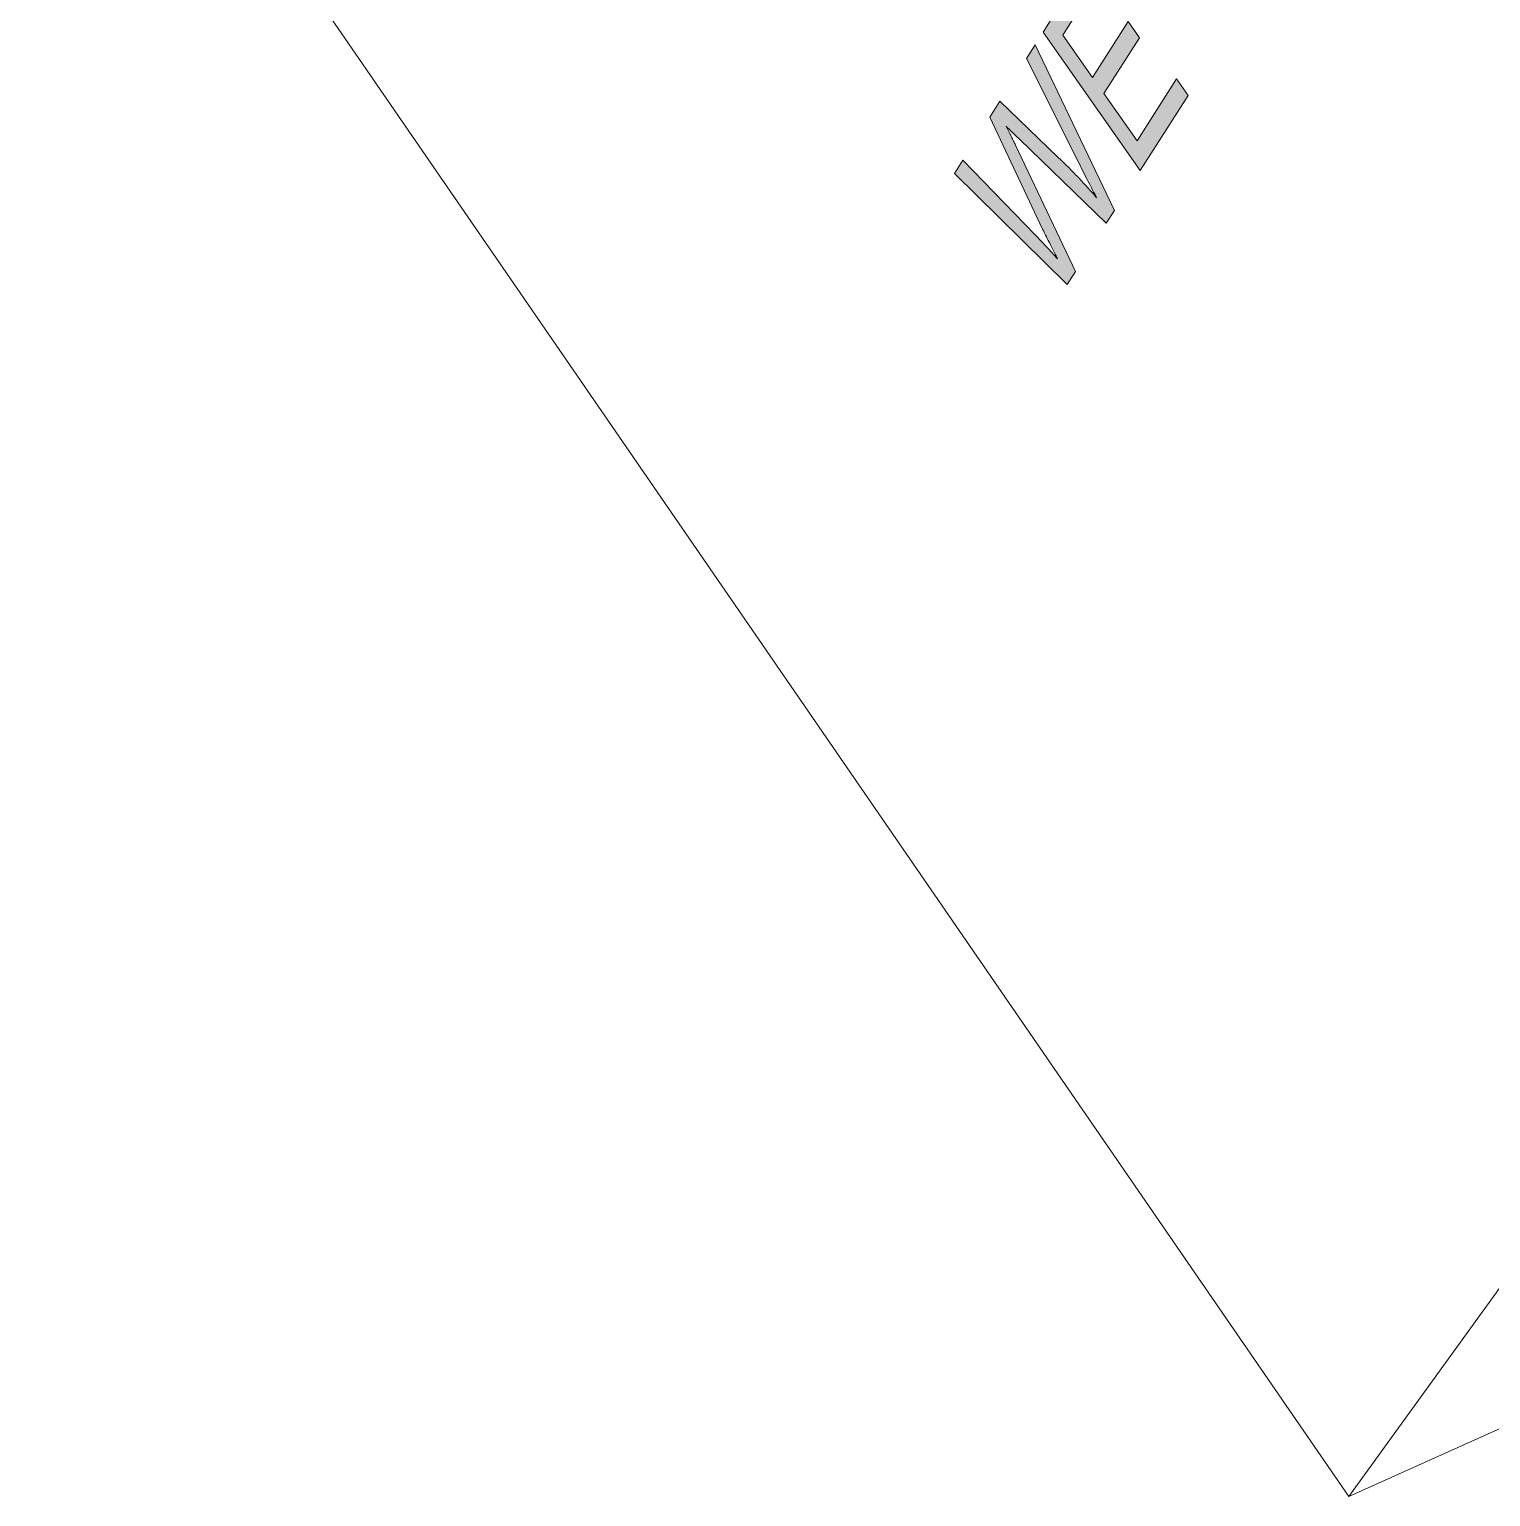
# Model space of a CAD drawing. Header units: millimetres. Extents: x 63.4 to 146.5, y -188.5 to -109.4.
# Drawn here: x 63.43 to 91.57, y -188.48 to -160.23 of the extents above; entities that cross this region are included whole.
import ezdxf

# ---------------------------------------------------------------- set-up
doc = ezdxf.new("R2010")
doc.units = ezdxf.units.MM
doc.header["$MEASUREMENT"] = 0
doc.layers.add('Ebene 1', color=7, linetype='Continuous', lineweight=0)

# ---------------------------------------------------------------- blocks, each defined once
blk = doc.blocks.new('Block_4')
at = {"layer": 'Ebene 1', "true_color": 0x3d3d3c, "transparency": 33554687}
h = blk.add_hatch(color=250, dxfattribs=at)
h.dxf.hatch_style = 2
h.paths.add_polyline_path([(83.837, -158.873), (82.949, -160.289), (84.817, -162.953), (85.745, -161.504), (85.522, -161.186), (84.759, -162.379), (84.122, -161.471), (84.807, -160.393), (84.587, -160.081), (83.904, -161.16), (83.333, -160.345), (84.059, -159.189), (83.837, -158.873)])
h = blk.add_hatch(color=250, dxfattribs=at)
h.dxf.hatch_style = 2
edge = h.paths.add_edge_path()
edge.add_spline(control_points=[(82.796, -160.533), (82.796, -160.533), (82.634, -160.791), (82.634, -160.791), (82.634, -160.791), (83.638, -162.802), (83.638, -162.802), (83.67, -162.867), (83.701, -162.929), (83.731, -162.989), (83.761, -163.049), (83.791, -163.107), (83.82, -163.163), (83.848, -163.22), (83.876, -163.274), (83.903, -163.326), (83.931, -163.378), (83.957, -163.428), (83.982, -163.475), (83.926, -163.41), (83.868, -163.344), (83.808, -163.278), (83.749, -163.212), (83.688, -163.147), (83.625, -163.081), (83.562, -163.015), (83.498, -162.949), (83.432, -162.883), (83.365, -162.817), (83.298, -162.751), (83.228, -162.685), (83.228, -162.685), (82.116, -161.617), (82.116, -161.617), (82.116, -161.617), (81.923, -161.925), (81.923, -161.925), (81.923, -161.925), (82.942, -164.077), (82.942, -164.077), (82.948, -164.09), (82.959, -164.112), (82.974, -164.142), (82.989, -164.173), (83.008, -164.212), (83.032, -164.26), (83.056, -164.308), (83.085, -164.365), (83.118, -164.431), (83.151, -164.496), (83.188, -164.57), (83.23, -164.653), (83.195, -164.614), (83.16, -164.575), (83.125, -164.536), (83.09, -164.498), (83.054, -164.459), (83.018, -164.42), (82.982, -164.382), (82.946, -164.344), (82.91, -164.305), (82.873, -164.267), (82.837, -164.229), (82.8, -164.191), (82.8, -164.191), (81.406, -162.749), (81.406, -162.749), (81.406, -162.749), (81.244, -163.008), (81.244, -163.008), (81.244, -163.008), (83.411, -165.148), (83.411, -165.148), (83.411, -165.148), (83.575, -164.892), (83.575, -164.892), (83.575, -164.892), (82.42, -162.465), (82.42, -162.465), (82.407, -162.439), (82.395, -162.412), (82.381, -162.384), (82.367, -162.356), (82.353, -162.327), (82.338, -162.296), (82.323, -162.266), (82.307, -162.234), (82.291, -162.201), (82.275, -162.168), (82.257, -162.134), (82.24, -162.099), (82.247, -162.107), (82.258, -162.118), (82.272, -162.133), (82.286, -162.147), (82.304, -162.164), (82.325, -162.185), (82.347, -162.206), (82.371, -162.23), (82.399, -162.257), (82.427, -162.284), (82.459, -162.314), (82.494, -162.348), (82.494, -162.348), (84.167, -163.967), (84.167, -163.967), (84.167, -163.967), (84.324, -163.723), (84.324, -163.723), (84.324, -163.723), (82.796, -160.533), (82.796, -160.533)], knot_values=[0, 0, 0, 0, 1, 1, 1, 2, 2, 2, 3, 3, 3, 4, 4, 4, 5, 5, 5, 6, 6, 6, 7, 7, 7, 8, 8, 8, 9, 9, 9, 10, 10, 10, 11, 11, 11, 12, 12, 12, 13, 13, 13, 14, 14, 14, 15, 15, 15, 16, 16, 16, 17, 17, 17, 18, 18, 18, 19, 19, 19, 20, 20, 20, 21, 21, 21, 22, 22, 22, 23, 23, 23, 24, 24, 24, 25, 25, 25, 26, 26, 26, 27, 27, 27, 28, 28, 28, 29, 29, 29, 30, 30, 30, 31, 31, 31, 32, 32, 32, 33, 33, 33, 34, 34, 34, 35, 35, 35, 36, 36, 36, 37, 37, 37, 37], degree=3, periodic=0)
edge.add_line((82.796, -160.533), (82.796, -160.533))
at = {"layer": 'Ebene 1'}
blk.add_lwpolyline([(83.837, -158.873), (82.949, -160.289), (84.817, -162.953), (85.745, -161.504), (85.522, -161.186), (84.759, -162.379), (84.122, -161.471), (84.807, -160.393), (84.587, -160.081), (83.904, -161.16), (83.333, -160.345), (84.059, -159.189), (83.837, -158.873)], dxfattribs=at)
blk.add_open_spline([(82.796, -160.533), (82.796, -160.533), (82.634, -160.791), (82.634, -160.791), (82.634, -160.791), (83.638, -162.802), (83.638, -162.802), (83.67, -162.867), (83.701, -162.929), (83.731, -162.989), (83.761, -163.049), (83.791, -163.107), (83.82, -163.163), (83.848, -163.22), (83.876, -163.274), (83.903, -163.326), (83.931, -163.378), (83.957, -163.428), (83.982, -163.475), (83.926, -163.41), (83.868, -163.344), (83.808, -163.278), (83.749, -163.212), (83.688, -163.147), (83.625, -163.081), (83.562, -163.015), (83.498, -162.949), (83.432, -162.883), (83.365, -162.817), (83.298, -162.751), (83.228, -162.685), (83.228, -162.685), (82.116, -161.617), (82.116, -161.617), (82.116, -161.617), (81.923, -161.925), (81.923, -161.925), (81.923, -161.925), (82.942, -164.077), (82.942, -164.077), (82.948, -164.09), (82.959, -164.112), (82.974, -164.142), (82.989, -164.173), (83.008, -164.212), (83.032, -164.26), (83.056, -164.308), (83.085, -164.365), (83.118, -164.431), (83.151, -164.496), (83.188, -164.57), (83.23, -164.653), (83.195, -164.614), (83.16, -164.575), (83.125, -164.536), (83.09, -164.498), (83.054, -164.459), (83.018, -164.42), (82.982, -164.382), (82.946, -164.344), (82.91, -164.305), (82.873, -164.267), (82.837, -164.229), (82.8, -164.191), (82.8, -164.191), (81.406, -162.749), (81.406, -162.749), (81.406, -162.749), (81.244, -163.008), (81.244, -163.008), (81.244, -163.008), (83.411, -165.148), (83.411, -165.148), (83.411, -165.148), (83.575, -164.892), (83.575, -164.892), (83.575, -164.892), (82.42, -162.465), (82.42, -162.465), (82.407, -162.439), (82.395, -162.412), (82.381, -162.384), (82.367, -162.356), (82.353, -162.327), (82.338, -162.296), (82.323, -162.266), (82.307, -162.234), (82.291, -162.201), (82.275, -162.168), (82.257, -162.134), (82.24, -162.099), (82.247, -162.107), (82.258, -162.118), (82.272, -162.133), (82.286, -162.147), (82.304, -162.164), (82.325, -162.185), (82.347, -162.206), (82.371, -162.23), (82.399, -162.257), (82.427, -162.284), (82.459, -162.314), (82.494, -162.348), (82.494, -162.348), (84.167, -163.967), (84.167, -163.967), (84.167, -163.967), (84.324, -163.723), (84.324, -163.723), (84.324, -163.723), (82.796, -160.533), (82.796, -160.533)], degree=3, knots=[0, 0, 0, 0, 1, 1, 1, 2, 2, 2, 3, 3, 3, 4, 4, 4, 5, 5, 5, 6, 6, 6, 7, 7, 7, 8, 8, 8, 9, 9, 9, 10, 10, 10, 11, 11, 11, 12, 12, 12, 13, 13, 13, 14, 14, 14, 15, 15, 15, 16, 16, 16, 17, 17, 17, 18, 18, 18, 19, 19, 19, 20, 20, 20, 21, 21, 21, 22, 22, 22, 23, 23, 23, 24, 24, 24, 25, 25, 25, 26, 26, 26, 27, 27, 27, 28, 28, 28, 29, 29, 29, 30, 30, 30, 31, 31, 31, 32, 32, 32, 33, 33, 33, 34, 34, 34, 35, 35, 35, 36, 36, 36, 37, 37, 37, 37], dxfattribs=at)
blk = doc.blocks.new('Block_3')
at = {"layer": 'Ebene 1'}
blk.add_lwpolyline([(108.203, -161.709), (88.838, -188.484), (63.429, -151.578), (79.28, -121.897)], close=True, dxfattribs=at)
blk.add_blockref('Block_4', (0, 0), dxfattribs=at)
blk = doc.blocks.new('Block_2')
at = {"layer": 'Ebene 1'}
blk.add_blockref('Block_3', (0, 0), dxfattribs=at)
blk = doc.blocks.new('Block_6')
at = {"layer": 'Ebene 1'}
blk.add_lwpolyline([(146.454, -145.82), (124.749, -172.34), (88.838, -188.484), (108.203, -161.709)], close=True, dxfattribs=at)
blk = doc.blocks.new('Block_5')
at = {"layer": 'Ebene 1'}
blk.add_blockref('Block_6', (0, 0), dxfattribs=at)
blk = doc.blocks.new('Block_1')
at = {"layer": 'Ebene 1'}
for name in ['Block_2', 'Block_5']:
    blk.add_blockref(name, (0, 0), dxfattribs=at)
blk = doc.blocks.new('Block_0')
at = {"layer": 'Ebene 1'}
blk.add_blockref('Block_1', (0, 0), dxfattribs=at)

msp = doc.modelspace()

# ---------------------------------------------------------------- block references
at = {"layer": 'Ebene 1'}
msp.add_blockref('Block_0', (0, 0), dxfattribs=at)

doc.saveas('drawing.dxf')
